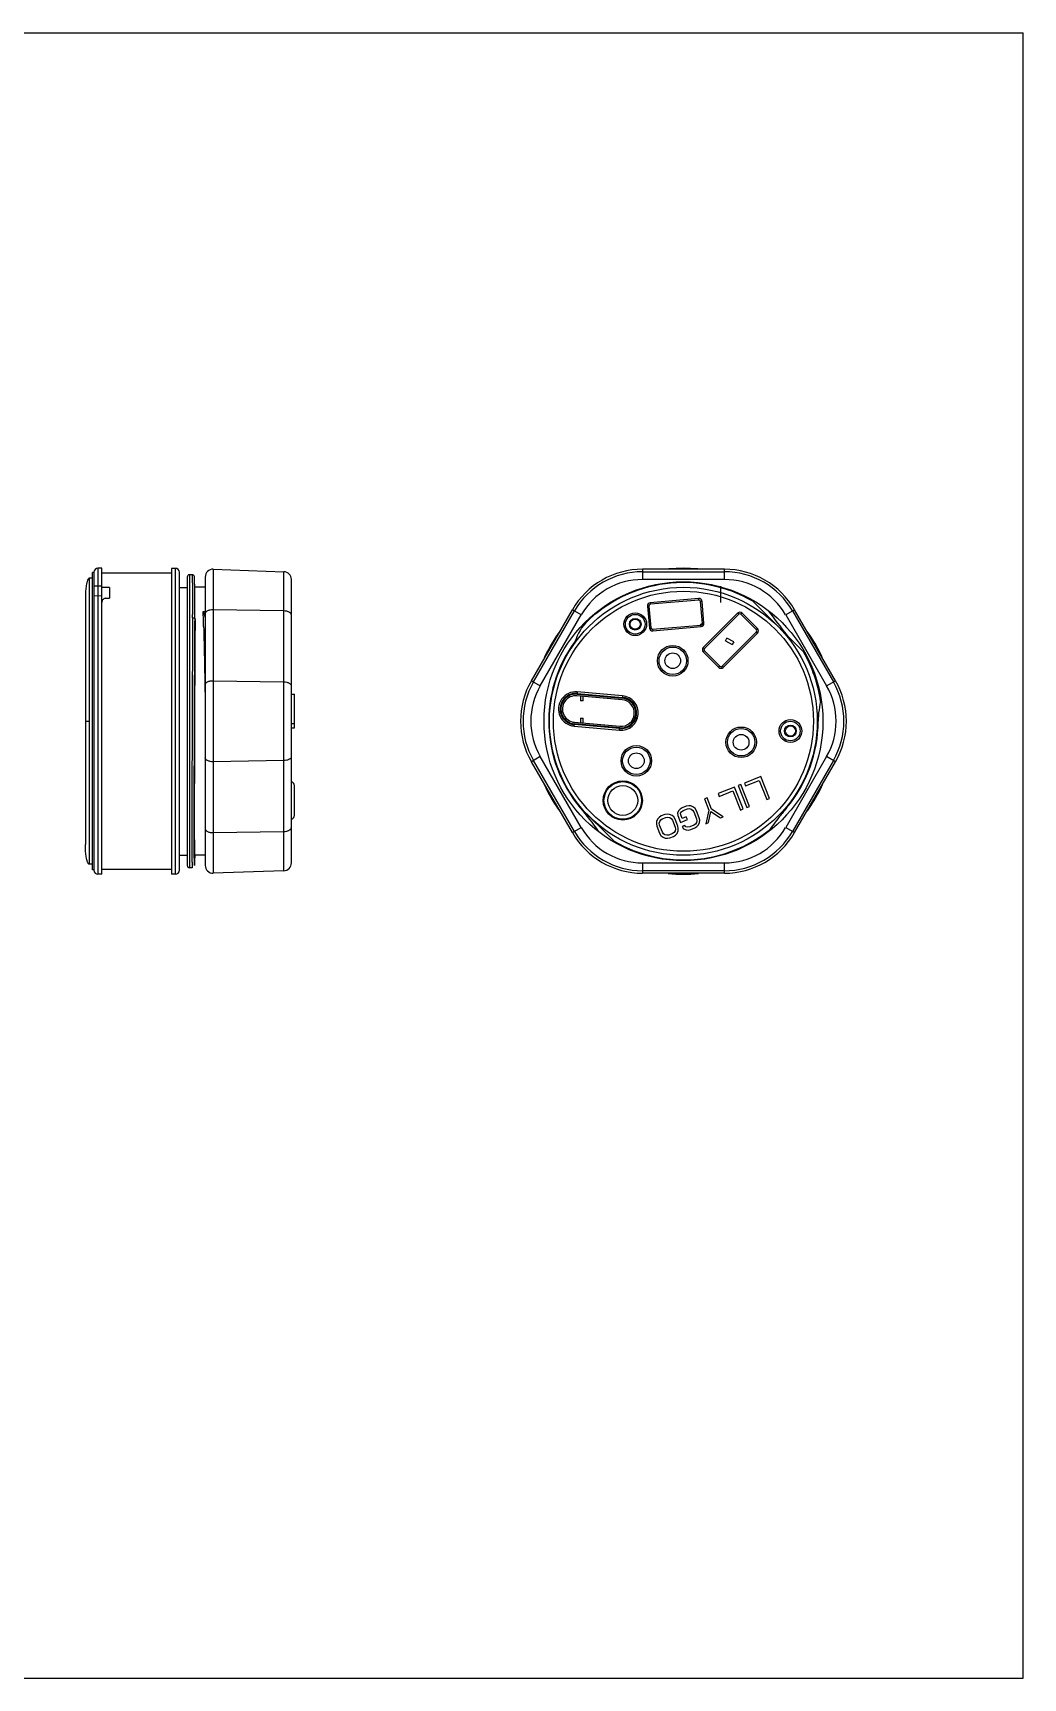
# Model space of a CAD drawing. Header units: millimetres. Extents: x 0 to 297, y 0 to 210.
# Drawn here: x 170.6 to 297, y 0 to 210 of the extents above; entities that cross this region are included whole.
import ezdxf

# ---------------------------------------------------------------- set-up
doc = ezdxf.new("R2010")
doc.units = ezdxf.units.MM
doc.header["$LTSCALE"] = 16.335
doc.layers.get('0').update_dxf_attribs({"linetype": 'CONTINUOUS'})

msp = doc.modelspace()

# ---------------------------------------------------------------- linework, layer by layer
at = {"color": 7, "linetype": 'Continuous'}
for p, q in [((0, 210), (297, 210)), ((297, 0), (297, 210)), ((178.165, 103.15), (178.165, 141.134)), ((178.365, 141.134), (178.165, 141.134)), ((178.365, 141.158), (178.365, 103.11)), ((178.865, 141.658), (178.865, 102.61)), ((179.365, 141.658), (178.865, 141.658)), ((179.365, 102.61), (179.365, 141.658)), ((188.265, 141.054), (179.365, 141.054)), ((188.265, 141.654), (188.265, 102.614)), ((188.765, 141.654), (188.265, 141.654)), ((188.765, 102.614), (188.765, 141.654)), ((189.265, 103.114), (189.265, 141.154)), ((190.565, 140.834), (190.565, 103.434)), ((190.897, 140.834), (190.565, 140.834)), ((193.6, 141.542), (193.6, 102.741)), ((193.6, 141.542), (202.6, 141.228)), ((202.6, 103.056), (202.6, 141.228)), ((248.406, 141.542), (248.406, 140.229)), ((258.859, 141.542), (248.406, 141.542)), ((248.406, 141.228), (258.859, 141.228)), ((258.859, 140.229), (258.859, 141.542)), ((177.765, 140.384), (177.765, 103.884)), ((178.165, 140.384), (177.765, 140.384)), ((179.365, 139.392), (178.365, 139.392)), ((180.365, 139.21), (179.365, 139.21)), ((180.365, 139.21), (180.365, 137.831)), ((189.265, 139.211), (190.265, 139.229)), ((190.265, 140.534), (190.265, 103.734)), ((192.565, 139.232), (191.227, 139.234)), ((192.565, 140.543), (192.565, 103.741)), ((203.565, 104.055), (203.565, 140.229)), ((258.859, 140.229), (248.406, 140.229)), ((258.375, 139.392), (258.375, 137.308)), ((177.265, 137.884), (177.265, 106.384)), ((178.365, 138.191), (179.365, 138.155)), ((179.865, 137.831), (180.365, 137.831)), ((249.231, 136.846), (249.032, 136.828)), ((249.032, 136.828), (249.276, 134.039)), ((249.231, 136.846), (249.475, 134.056)), ((255.572, 137.802), (249.395, 137.262)), ((249.395, 137.262), (249.413, 137.063)), ((255.589, 137.603), (249.413, 137.063)), ((255.589, 137.603), (255.572, 137.802)), ((256.005, 137.438), (255.806, 137.421)), ((256.05, 134.632), (255.806, 137.421)), ((256.249, 134.649), (256.005, 137.438)), ((262.485, 137.457), (268.947, 130.995)), ((190.965, 135.357), (190.962, 135.766)), ((191.265, 135.145), (191.262, 135.549)), ((191.265, 135.145), (191.265, 134.226)), ((192.309, 136.151), (192.565, 136.151)), ((202.6, 136.211), (193.6, 136.368)), ((234.217, 127.316), (239.444, 136.369)), ((234.49, 127.159), (239.717, 136.211)), ((235.356, 126.659), (240.582, 135.712)), ((240.582, 135.712), (239.444, 136.368)), ((242.574, 135.932), (242.755, 136.177)), ((249.692, 133.875), (255.868, 134.415)), ((255.886, 134.216), (255.868, 134.415)), ((256.05, 134.632), (256.249, 134.649)), ((256.168, 131.557), (260.552, 135.941)), ((260.693, 135.8), (256.309, 131.415)), ((260.693, 135.8), (260.552, 135.941)), ((261.117, 135.941), (260.976, 135.8)), ((262.956, 133.82), (260.976, 135.8)), ((261.117, 135.941), (263.097, 133.961)), ((267.821, 136.368), (266.683, 135.712)), ((266.683, 135.712), (271.909, 126.659)), ((267.548, 136.211), (272.775, 127.159)), ((273.047, 127.316), (267.821, 136.368)), ((191.245, 132.221), (191.249, 132.845)), ((191.249, 132.845), (191.251, 133.14)), ((191.257, 133.161), (191.251, 132.207)), ((191.265, 134.226), (191.257, 133.161)), ((249.276, 134.039), (249.475, 134.056)), ((249.692, 133.875), (249.709, 133.675)), ((249.709, 133.675), (255.886, 134.216)), ((258.572, 129.153), (262.956, 133.537)), ((263.097, 133.395), (258.713, 129.011)), ((258.983, 132.415), (259.183, 132.762)), ((258.983, 132.415), (259.849, 131.915)), ((260.049, 132.262), (259.183, 132.762)), ((262.956, 133.82), (263.097, 133.961)), ((263.097, 133.395), (262.956, 133.537)), ((191.236, 130.715), (191.245, 132.221)), ((256.168, 131.557), (256.309, 131.415)), ((256.309, 131.133), (256.168, 130.991)), ((258.147, 129.011), (256.168, 130.991)), ((256.309, 131.133), (258.289, 129.153)), ((260.049, 132.262), (259.849, 131.915)), ((258.147, 129.011), (258.289, 129.153)), ((258.572, 129.153), (258.713, 129.011)), ((191.214, 126.387), (191.217, 126.889)), ((191.214, 126.359), (191.214, 126.387)), ((191.222, 126.896), (191.219, 126.392)), ((191.219, 126.392), (191.219, 126.359)), ((192.526, 126.82), (192.565, 124.768)), ((193.6, 127.316), (202.6, 127.159)), ((234.218, 127.316), (235.356, 126.659)), ((271.909, 126.659), (273.047, 127.316)), ((190.904, 123.988), (190.902, 123.459)), ((203.565, 125.593), (203.965, 125.593)), ((203.965, 121.288), (203.965, 125.593)), ((245.806, 124.881), (240.029, 125.387)), ((240.046, 125.586), (245.824, 125.081)), ((240.072, 125.885), (240.055, 125.686)), ((240.055, 125.686), (245.833, 125.18)), ((245.85, 125.379), (240.072, 125.885)), ((240.475, 125.348), (240.475, 124.734)), ((240.825, 124.734), (240.475, 124.734)), ((240.641, 125.534), (240.825, 125.534)), ((240.825, 125.518), (240.825, 125.534)), ((240.825, 124.734), (240.825, 125.317)), ((245.85, 125.379), (245.833, 125.18)), ((177.265, 122.134), (177.765, 122.134)), ((203.965, 121.801), (203.565, 121.801)), ((245.493, 121.295), (239.715, 121.801)), ((239.732, 122), (245.51, 121.494)), ((240.475, 122.534), (240.475, 121.935)), ((240.475, 122.534), (240.825, 122.534)), ((240.825, 121.904), (240.825, 122.534)), ((190.892, 120.809), (190.89, 120.277)), ((203.565, 121.295), (203.965, 121.295)), ((203.565, 121.288), (203.965, 121.288)), ((239.689, 121.502), (239.706, 121.701)), ((239.689, 121.502), (245.467, 120.996)), ((245.484, 121.195), (239.706, 121.701)), ((245.467, 120.996), (245.484, 121.195)), ((191.181, 117.376), (191.183, 117.874)), ((191.183, 117.874), (191.183, 117.909)), ((191.188, 117.876), (191.186, 117.372)), ((191.188, 117.909), (191.188, 117.876)), ((235.356, 117.625), (234.218, 116.968)), ((240.582, 108.572), (235.356, 117.625)), ((271.909, 117.625), (266.683, 108.572)), ((273.048, 116.968), (271.909, 117.625)), ((202.6, 117.125), (193.6, 116.968)), ((239.444, 107.915), (234.217, 116.968)), ((239.717, 108.072), (234.49, 117.125)), ((272.775, 117.125), (267.548, 108.072)), ((267.821, 107.915), (273.047, 116.968)), ((191.173, 113.562), (191.173, 113.621)), ((191.173, 113.566), (191.173, 113.58)), ((191.173, 113.547), (191.173, 113.562)), ((191.173, 113.394), (191.173, 113.547)), ((191.178, 113.628), (191.178, 113.568)), ((191.178, 113.58), (191.178, 113.553)), ((191.178, 113.553), (191.178, 113.397)), ((203.965, 110.126), (203.965, 113.926)), ((260.152, 113.733), (258.059, 112.908)), ((261.253, 110.942), (260.152, 113.733)), ((260.966, 114.054), (260.617, 113.917)), ((260.617, 113.917), (261.718, 111.126)), ((262.067, 111.263), (260.966, 114.054)), ((263.524, 115.063), (261.431, 114.238)), ((261.431, 114.238), (261.572, 113.881)), ((261.572, 113.881), (263.316, 114.569)), ((263.316, 114.569), (264.276, 112.135)), ((264.625, 112.272), (263.524, 115.063)), ((191.169, 111.109), (191.17, 111.416)), ((191.17, 111.935), (191.171, 112.062)), ((191.17, 111.861), (191.17, 111.935)), ((191.17, 111.416), (191.17, 111.861)), ((191.171, 112.252), (191.172, 112.921)), ((191.171, 112.238), (191.171, 112.252)), ((191.171, 112.122), (191.171, 112.237)), ((191.171, 112.062), (191.171, 112.122)), ((191.172, 113.299), (191.173, 113.394)), ((191.172, 113.114), (191.172, 113.299)), ((191.172, 112.921), (191.172, 113.114)), ((191.177, 112.223), (191.176, 112.117)), ((191.176, 112.117), (191.176, 112.061)), ((191.176, 112.061), (191.176, 111.887)), ((191.176, 111.887), (191.176, 111.876)), ((191.176, 111.875), (191.176, 111.107)), ((191.178, 113.112), (191.177, 112.223)), ((191.178, 113.397), (191.178, 113.3)), ((191.178, 113.3), (191.178, 113.112)), ((253.989, 111.303), (253.466, 111.096)), ((254.303, 111.358), (253.989, 111.303)), ((254.583, 111.331), (254.303, 111.358)), ((254.909, 111.185), (254.583, 111.331)), ((256.664, 112.357), (256.315, 112.22)), ((256.315, 112.22), (256.877, 110.795)), ((257.226, 110.932), (256.664, 112.357)), ((258.059, 112.908), (258.199, 112.551)), ((258.199, 112.551), (259.944, 113.239)), ((259.944, 113.239), (260.904, 110.805)), ((264.276, 112.135), (264.625, 112.272)), ((244.764, 106.811), (240.368, 111.208)), ((250.199, 109.328), (250.177, 109.044)), ((250.338, 109.657), (250.199, 109.328)), ((250.524, 109.867), (250.338, 109.657)), ((250.791, 110.042), (250.524, 109.867)), ((250.549, 109.123), (250.595, 109.347)), ((250.595, 109.347), (250.723, 109.534)), ((250.723, 109.534), (250.932, 109.685)), ((251.256, 110.225), (250.791, 110.042)), ((250.932, 109.685), (251.397, 109.869)), ((251.57, 110.28), (251.256, 110.225)), ((251.397, 109.869), (251.653, 109.901)), ((251.85, 110.253), (251.57, 110.28)), ((251.653, 109.901), (251.874, 109.851)), ((252.176, 110.107), (251.85, 110.253)), ((251.874, 109.851), (252.061, 109.719)), ((252.061, 109.719), (252.212, 109.504)), ((252.386, 109.916), (252.176, 110.107)), ((252.212, 109.504), (252.564, 108.613)), ((252.561, 109.642), (252.386, 109.916)), ((252.913, 108.751), (252.561, 109.642)), ((253.013, 110.712), (252.874, 110.383)), ((252.874, 110.383), (252.909, 110.122)), ((252.909, 110.122), (253.261, 109.231)), ((253.198, 110.922), (253.013, 110.712)), ((253.466, 111.096), (253.198, 110.922)), ((253.261, 109.231), (254.133, 109.575)), ((253.269, 110.401), (253.397, 110.589)), ((253.282, 110.2), (253.269, 110.401)), ((253.469, 109.725), (253.282, 110.2)), ((253.397, 110.589), (253.606, 110.74)), ((253.992, 109.932), (253.469, 109.725)), ((253.606, 110.74), (254.129, 110.946)), ((254.133, 109.575), (253.992, 109.932)), ((254.129, 110.946), (254.385, 110.979)), ((254.385, 110.979), (254.607, 110.929)), ((254.607, 110.929), (254.793, 110.796)), ((254.793, 110.796), (254.945, 110.582)), ((255.119, 110.993), (254.909, 111.185)), ((254.945, 110.582), (255.296, 109.691)), ((255.294, 110.719), (255.119, 110.993)), ((255.286, 109.207), (255.158, 109.019)), ((255.332, 109.431), (255.286, 109.207)), ((255.645, 109.829), (255.294, 110.719)), ((255.296, 109.691), (255.332, 109.431)), ((255.543, 108.896), (255.682, 109.226)), ((255.704, 109.509), (255.645, 109.829)), ((255.682, 109.226), (255.704, 109.509)), ((256.877, 110.795), (256.485, 109.062)), ((256.834, 109.2), (257.145, 110.626)), ((257.145, 110.626), (258.346, 109.796)), ((258.694, 109.933), (257.226, 110.932)), ((258.346, 109.796), (258.694, 109.933)), ((260.904, 110.805), (261.253, 110.942)), ((261.718, 111.126), (262.067, 111.263)), ((193.6, 107.915), (202.6, 108.072)), ((239.444, 107.915), (240.582, 108.572)), ((250.177, 109.044), (250.236, 108.725)), ((250.236, 108.725), (250.587, 107.834)), ((250.584, 108.862), (250.549, 109.123)), ((250.936, 107.971), (250.584, 108.862)), ((250.587, 107.834), (250.762, 107.56)), ((250.762, 107.56), (250.972, 107.368)), ((251.087, 107.757), (250.936, 107.971)), ((250.972, 107.368), (251.298, 107.222)), ((251.274, 107.625), (251.087, 107.757)), ((251.495, 107.575), (251.274, 107.625)), ((251.298, 107.222), (251.578, 107.195)), ((251.751, 107.607), (251.495, 107.575)), ((251.578, 107.195), (251.892, 107.251)), ((252.216, 107.79), (251.751, 107.607)), ((251.892, 107.251), (252.357, 107.434)), ((252.426, 107.942), (252.216, 107.79)), ((252.357, 107.434), (252.624, 107.608)), ((252.553, 108.129), (252.426, 107.942)), ((252.599, 108.353), (252.553, 108.129)), ((252.564, 108.613), (252.599, 108.353)), ((252.624, 107.608), (252.81, 107.819)), ((252.81, 107.819), (252.949, 108.148)), ((252.971, 108.431), (252.913, 108.751)), ((252.949, 108.148), (252.971, 108.431)), ((253.82, 108.835), (253.471, 108.697)), ((253.471, 108.697), (253.647, 108.423)), ((253.647, 108.423), (253.973, 108.277)), ((253.949, 108.679), (253.82, 108.835)), ((254.17, 108.629), (253.949, 108.679)), ((253.973, 108.277), (254.252, 108.25)), ((254.426, 108.662), (254.17, 108.629)), ((254.252, 108.25), (254.566, 108.305)), ((254.949, 108.868), (254.426, 108.662)), ((254.566, 108.305), (255.09, 108.512)), ((255.158, 109.019), (254.949, 108.868)), ((255.09, 108.512), (255.357, 108.686)), ((255.357, 108.686), (255.543, 108.896)), ((256.485, 109.062), (256.834, 109.2)), ((266.683, 108.572), (267.821, 107.915)), ((189.265, 105.057), (190.265, 105.039)), ((192.565, 105.036), (191.202, 105.034)), ((178.165, 103.884), (177.765, 103.884)), ((178.365, 103.15), (178.165, 103.15)), ((188.265, 103.214), (179.365, 103.214)), ((190.897, 103.434), (190.565, 103.434)), ((202.6, 103.056), (193.6, 102.741)), ((248.406, 104.055), (248.406, 102.741)), ((248.406, 104.055), (258.859, 104.055)), ((258.859, 103.056), (248.406, 103.056)), ((258.859, 102.741), (258.859, 104.055)), ((179.365, 102.61), (178.865, 102.61)), ((188.765, 102.614), (188.265, 102.614)), ((258.859, 102.741), (248.406, 102.741)), ((0, 0), (297, 0))]:
    msp.add_line(p, q, dxfattribs=at)
for centre, radius in [((253.633, 122.142), 17.8), ((253.625, 122.134), 17.1), ((253.625, 122.134), 16.6), ((247.476, 134.522), 1.45), ((247.476, 134.522), 1.25), ((247.476, 134.522), 0.75), ((247.476, 134.522), 0.65), ((252.262, 129.86), 1.95), ((252.262, 129.86), 1.75), ((252.262, 129.86), 1), ((267.286, 120.89), 1.45), ((267.286, 120.89), 1.25), ((260.997, 119.451), 1.95), ((260.997, 119.451), 1.75), ((260.997, 119.451), 1), ((267.286, 120.89), 0.75), ((267.286, 120.89), 0.65), ((247.615, 117.091), 1.95), ((247.615, 117.091), 1.75), ((247.615, 117.091), 1), ((245.886, 112.026), 2.5), ((245.886, 112.026), 2.4), ((245.886, 112.026), 1.9)]:
    msp.add_circle(centre, radius, dxfattribs=at)
for centre, radius, start, end in [((178.865, 141.158), 0.5, 90, 180), ((188.765, 141.154), 0.5, 0, 90), ((190.565, 140.534), 0.3, 90, 180), ((193.565, 140.543), 1, 88, 180), ((202.565, 140.229), 1, 0, 88), ((248.406, 131.194), 10.348, 90, 150), ((248.406, 131.194), 10.034, 90, 150), ((253.625, 122.134), 19.524, 84.57787, 95.42213), ((253.625, 122.134), 19.52, 84.61602, 95.27015), ((258.859, 131.194), 10.348, 30, 90), ((258.859, 131.194), 10.034, 30, 90), ((248.406, 131.194), 9.034, 90, 150), ((253.624, 122.139), 17.695, 59.94999, 135.00933), ((258.859, 131.194), 9.034, 30, 90), ((249.43, 136.863), 0.4, 95.00002, 185.00002), ((249.43, 136.863), 0.2, 95.00002, 185.00002), ((255.607, 137.404), 0.4, 5.00002, 95.00002), ((255.607, 137.404), 0.2, 5.00002, 95.00002), ((3503.77, 112.107), 3312.887, 179.597898, 179.749522), ((-72.769, 127.477), 265.219, 1.45768, 1.87399), ((193.565, 134.37), 1.999, 88.99982, 90.0001), ((256.641, 133.528), 1.25, 118.17687, 135), ((255.851, 134.614), 0.2, 275.00002, 5.00002), ((255.851, 134.614), 0.4, 275.00002, 5.00002), ((260.834, 135.658), 0.4, 45, 135), ((260.834, 135.658), 0.2, 45, 135), ((253.625, 122.134), 19.52, 144.90698, 156.32956), ((253.625, 122.134), 19.524, 143.59093, 155.19363), ((249.674, 134.074), 0.4, 185.00002, 275.00002), ((249.674, 134.074), 0.2, 185.00002, 275.00002), ((262.814, 133.678), 0.2, 315, 45), ((262.814, 133.678), 0.4, 315, 45), ((253.634, 122.142), 17.199, 39.03528, 40.00237), ((253.625, 122.134), 19.524, 25.21284, 35.98702), ((253.625, 122.134), 19.52, 24.69028, 34.63528), ((253.632, 122.142), 17.2, 144.07333, 220.00034), ((256.45, 131.274), 0.4, 135, 225), ((256.45, 131.274), 0.2, 135, 225), ((253.625, 122.133), 17.699, 8.26885, 30.04131), ((258.43, 129.294), 0.4, 225, 315), ((258.43, 129.294), 0.2, 225, 315), ((193.565, 125.317), 1.999, 88.99982, 90.0001), ((243.18, 122.142), 10.348, 150, 210), ((243.18, 122.142), 10.034, 150, 210), ((243.18, 122.142), 9.034, 150, 210), ((264.086, 122.142), 9.034, 330, 30), ((264.086, 122.142), 10.034, 330, 30), ((264.086, 122.142), 10.348, 330, 30), ((239.88, 123.693), 2.2, 85.00002, 265.00002), ((239.88, 123.693), 2, 85.00002, 265.00002), ((239.88, 123.693), 1.9, 85.00002, 265.00002), ((239.88, 123.693), 1.7, 85.00002, 265.00002), ((245.658, 123.188), 2.2, 265.00002, 85.00002), ((245.658, 123.188), 2, 265.00002, 85.00002), ((245.658, 123.188), 1.9, 265.00002, 85.00002), ((245.658, 123.188), 1.7, 265.00002, 85.00002), ((253.638, 122.139), 17.194, 319.99391, 0.00793), ((193.565, 118.967), 1.999, 269.9999, 271.00018), ((203.465, 113.926), 0.5, 0, 78.40889), ((253.625, 122.134), 19.52, 203.40999, 215.33082), ((253.625, 122.134), 19.524, 204.38357, 216.04438), ((253.161, 119.577), 11.044, 213.13666, 213.61294), ((253.625, 122.134), 19.524, 324.21584, 335.29425), ((253.625, 122.134), 19.52, 325.08125, 336.23436), ((253.161, 119.577), 12.04, 216.12844, 216.72926), ((203.465, 110.126), 0.5, 281.59111, 360), ((251.277, 121.019), 12.04, 248.39423, 248.9793), ((251.277, 121.019), 11.044, 251.51055, 251.9884), ((193.565, 109.914), 1.999, 269.9999, 271.00018), ((248.406, 113.089), 10.348, 210, 270), ((248.406, 113.089), 10.034, 210, 270), ((248.406, 113.089), 9.034, 210, 270), ((253.625, 122.133), 17.699, 239.95899, 308.88783), ((258.859, 113.089), 9.034, 270, 330), ((258.859, 113.089), 10.034, 270, 330), ((258.859, 113.089), 10.348, 270, 330), ((178.865, 103.11), 0.5, 180, 270), ((188.765, 103.114), 0.5, 270, 360), ((190.565, 103.734), 0.3, 180, 270), ((193.565, 103.741), 1, 180, 272), ((202.565, 104.055), 1, 272, 360), ((253.625, 122.134), 19.52, 264.28737, 275.61414), ((253.625, 122.134), 19.524, 264.4193, 275.58151)]:
    msp.add_arc(centre, radius, start, end, dxfattribs=at)
for points, knots in [([(191.227, 139.237), (191.225, 139.342), (191.223, 139.536), (191.219, 139.807), (191.215, 140.036), (191.211, 140.222), (191.207, 140.351), (191.205, 140.433), (191.203, 140.48), (191.201, 140.519), (191.197, 140.568), (191.18, 140.655), (191.115, 140.755), (191.006, 140.821), (190.933, 140.834), (190.897, 140.834)], [0, 0, 0, 0, 0.1770558, 0.3305479, 0.4601666, 0.5657186, 0.6472373, 0.6791491, 0.7054669, 0.7269244, 0.7462866, 0.7876391, 0.877296, 0.9378999, 1, 1, 1, 1]), ([(190.897, 140.834), (190.897, 140.834), (190.898, 140.832), (190.899, 140.828), (190.899, 140.821), (190.9, 140.813), (190.901, 140.801), (190.902, 140.78), (190.904, 140.748), (190.905, 140.701), (190.907, 140.644), (190.909, 140.577), (190.911, 140.499), (190.913, 140.412), (190.915, 140.275), (190.919, 140.078), (190.923, 139.813), (190.927, 139.508), (190.931, 139.165), (190.935, 138.784), (190.94, 138.366), (190.946, 137.737), (190.953, 136.867), (190.959, 136.147), (190.962, 135.766)], [0, 0, 0, 0, 0.0003017, 0.0010862, 0.0023758, 0.0041741, 0.0064822, 0.0093008, 0.0164693, 0.0256762, 0.036915, 0.0501792, 0.0654617, 0.0827558, 0.1020535, 0.1466104, 0.199028, 0.2591987, 0.326985, 0.4022282, 0.4847668, 0.5744211, 0.7743082, 1, 1, 1, 1]), ([(177.765, 140.384), (177.751, 140.384), (177.726, 140.38), (177.696, 140.359), (177.672, 140.336), (177.642, 140.303), (177.611, 140.255), (177.569, 140.172), (177.524, 140.059), (177.48, 139.916), (177.442, 139.767), (177.398, 139.559), (177.354, 139.288), (177.314, 138.954), (177.286, 138.607), (177.269, 138.249), (177.265, 138.007), (177.265, 137.884)], [0, 0, 0, 0, 0.0152462, 0.0282195, 0.0408811, 0.0535525, 0.0793113, 0.1058513, 0.160788, 0.2178813, 0.2767072, 0.3370145, 0.4613337, 0.5899933, 0.722631, 0.8591914, 1, 1, 1, 1]), ([(191.262, 135.55), (191.256, 136.255), (191.246, 137.485), (191.234, 138.714), (191.227, 139.237)], [0, 0, 0, 0, 0.574052, 1, 1, 1, 1]), ([(179.865, 137.831), (179.815, 137.831), (179.712, 137.815), (179.573, 137.743), (179.46, 137.63), (179.384, 137.481), (179.365, 137.368), (179.365, 137.308)], [0, 0, 0, 0, 0.1877162, 0.3818887, 0.5792554, 0.7758815, 1, 1, 1, 1]), ([(190.965, 135.357), (191.004, 135.357), (191.079, 135.346), (191.177, 135.302), (191.246, 135.233), (191.265, 135.173), (191.265, 135.145)], [0, 0, 0, 0, 0.2885533, 0.5567191, 0.7926829, 1, 1, 1, 1]), ([(191.251, 133.14), (191.252, 133.314), (191.257, 133.983), (191.261, 134.651), (191.265, 135.145)], [0, 0, 0, 0, 0.2615933, 1, 1, 1, 1]), ([(192.309, 136.151), (192.361, 136.024), (192.472, 135.734), (192.539, 135.43), (192.565, 135.258)], [0, 0, 0, 0, 0.4410754, 1, 1, 1, 1]), ([(193.565, 136.369), (193.437, 136.369), (193.248, 136.351), (193.013, 136.289), (192.861, 136.229), (192.736, 136.154), (192.641, 136.068), (192.58, 135.972), (192.565, 135.902), (192.565, 135.869)], [0, 0, 0, 0, 0.318216, 0.4662501, 0.6017856, 0.7222762, 0.826958, 0.9177649, 1, 1, 1, 1]), ([(203.565, 135.712), (203.565, 135.744), (203.551, 135.812), (203.493, 135.906), (203.401, 135.991), (203.281, 136.065), (203.135, 136.126), (202.908, 136.189), (202.725, 136.209), (202.6, 136.211)], [0, 0, 0, 0, 0.0827459, 0.1737756, 0.2783141, 0.398389, 0.533424, 0.681103, 1, 1, 1, 1]), ([(192.365, 134.224), (192.379, 133.682), (192.406, 132.54), (192.447, 130.753), (192.487, 128.828), (192.513, 127.501), (192.526, 126.82)], [0, 0, 0, 0, 0.2198839, 0.4625002, 0.7239378, 1, 1, 1, 1]), ([(191.217, 126.889), (191.218, 127.218), (191.224, 128.493), (191.231, 129.768), (191.236, 130.715)], [0, 0, 0, 0, 0.257828, 1, 1, 1, 1]), ([(191.242, 130.715), (191.24, 130.409), (191.233, 129.136), (191.226, 127.864), (191.222, 126.896)], [0, 0, 0, 0, 0.2397626, 1, 1, 1, 1]), ([(191.251, 132.207), (191.25, 132.085), (191.247, 131.588), (191.244, 131.091), (191.242, 130.715)], [0, 0, 0, 0, 0.2435701, 1, 1, 1, 1]), ([(190.915, 126.59), (190.914, 126.375), (190.91, 125.508), (190.906, 124.641), (190.904, 123.988)], [0, 0, 0, 0, 0.24757, 1, 1, 1, 1]), ([(191.219, 126.367), (191.216, 125.667), (191.204, 122.845), (191.194, 120.023), (191.188, 117.901)], [0, 0, 0, 0, 0.2480317, 1, 1, 1, 1]), ([(191.202, 123.386), (191.203, 123.636), (191.207, 124.628), (191.211, 125.62), (191.214, 126.362)], [0, 0, 0, 0, 0.2521119, 1, 1, 1, 1]), ([(192.565, 126.816), (192.565, 126.849), (192.58, 126.92), (192.641, 127.015), (192.736, 127.101), (192.861, 127.176), (193.013, 127.237), (193.248, 127.299), (193.437, 127.316), (193.565, 127.316)], [0, 0, 0, 0, 0.0822351, 0.173042, 0.2777238, 0.3982144, 0.5337499, 0.681784, 1, 1, 1, 1]), ([(202.6, 127.159), (202.725, 127.157), (202.908, 127.137), (203.135, 127.074), (203.281, 127.012), (203.401, 126.939), (203.493, 126.854), (203.551, 126.76), (203.565, 126.691), (203.565, 126.659)], [0, 0, 0, 0, 0.318897, 0.466576, 0.601611, 0.7216859, 0.8262244, 0.9172541, 1, 1, 1, 1]), ([(190.902, 123.459), (190.901, 123.238), (190.897, 122.355), (190.894, 121.471), (190.892, 120.809)], [0, 0, 0, 0, 0.2498434, 1, 1, 1, 1]), ([(191.192, 120.882), (191.193, 121.09), (191.196, 121.925), (191.199, 122.76), (191.202, 123.386)], [0, 0, 0, 0, 0.2498552, 1, 1, 1, 1]), ([(190.89, 120.277), (190.89, 120.058), (190.887, 119.188), (190.884, 118.319), (190.882, 117.669)], [0, 0, 0, 0, 0.2521275, 1, 1, 1, 1]), ([(191.183, 117.899), (191.184, 118.145), (191.186, 119.139), (191.19, 120.134), (191.192, 120.882)], [0, 0, 0, 0, 0.2474611, 1, 1, 1, 1]), ([(190.882, 117.669), (190.88, 116.688), (190.876, 115.241), (190.873, 113.347), (190.871, 112.011), (190.869, 110.745), (190.869, 109.558), (190.868, 108.457), (190.869, 107.451), (190.87, 106.546), (190.872, 105.858), (190.874, 105.363), (190.875, 105.035), (190.876, 104.737), (190.878, 104.468), (190.88, 104.23), (190.882, 104.023), (190.884, 103.87), (190.885, 103.763), (190.886, 103.694), (190.887, 103.634), (190.889, 103.582), (190.89, 103.538), (190.891, 103.501), (190.892, 103.476), (190.893, 103.46), (190.894, 103.451), (190.895, 103.444), (190.895, 103.439), (190.896, 103.436), (190.896, 103.434), (190.897, 103.434)], [0, 0, 0, 0, 0.2067255, 0.3050518, 0.3991084, 0.488244, 0.5718448, 0.6493337, 0.7201743, 0.7838802, 0.8400092, 0.8651104, 0.8881752, 0.909166, 0.9280467, 0.9447823, 0.9593459, 0.9717132, 0.9770657, 0.9818607, 0.9860965, 0.9897717, 0.992885, 0.995435, 0.9974203, 0.998201, 0.9988402, 0.9993383, 0.9996957, 0.9999137, 1, 1, 1, 1]), ([(203.565, 117.625), (203.565, 117.592), (203.551, 117.524), (203.493, 117.43), (203.401, 117.345), (203.281, 117.271), (203.135, 117.21), (202.908, 117.147), (202.725, 117.127), (202.6, 117.125)], [0, 0, 0, 0, 0.0827459, 0.1737756, 0.2783141, 0.398389, 0.533424, 0.681103, 1, 1, 1, 1]), ([(191.173, 113.621), (191.173, 113.923), (191.176, 115.175), (191.179, 116.426), (191.181, 117.376)], [0, 0, 0, 0, 0.2416081, 1, 1, 1, 1]), ([(191.186, 117.372), (191.186, 117.049), (191.182, 115.801), (191.18, 114.553), (191.178, 113.628)], [0, 0, 0, 0, 0.2590522, 1, 1, 1, 1]), ([(193.565, 116.968), (193.437, 116.968), (193.248, 116.985), (193.013, 117.047), (192.861, 117.108), (192.736, 117.182), (192.641, 117.268), (192.58, 117.364), (192.565, 117.434), (192.565, 117.468)], [0, 0, 0, 0, 0.318216, 0.4662501, 0.6017856, 0.7222762, 0.826958, 0.9177649, 1, 1, 1, 1]), ([(191.177, 104.999), (191.172, 105.83), (191.168, 107.867), (191.168, 109.904), (191.169, 111.109)], [0, 0, 0, 0, 0.4082482, 1, 1, 1, 1]), ([(191.176, 111.107), (191.176, 110.891), (191.175, 110.088), (191.175, 109.285), (191.176, 108.699)], [0, 0, 0, 0, 0.2693723, 1, 1, 1, 1]), ([(191.176, 108.699), (191.176, 108.421), (191.177, 107.898), (191.178, 107.265), (191.18, 106.81), (191.181, 106.508), (191.183, 106.233), (191.184, 105.986), (191.186, 105.766), (191.188, 105.576), (191.189, 105.435), (191.191, 105.336), (191.192, 105.274), (191.193, 105.218), (191.194, 105.17), (191.195, 105.129), (191.196, 105.096), (191.198, 105.07), (191.199, 105.053), (191.199, 105.043), (191.2, 105.038), (191.201, 105.036), (191.201, 105.034), (191.202, 105.034)], [0, 0, 0, 0, 0.2276135, 0.4281881, 0.517885, 0.6003152, 0.6753381, 0.7428146, 0.8026294, 0.8546863, 0.8988904, 0.91802, 0.9351584, 0.9502998, 0.9634381, 0.9745676, 0.9836827, 0.990778, 0.9958522, 0.9976325, 0.9989102, 0.99969, 1, 1, 1, 1]), ([(192.565, 108.415), (192.565, 108.382), (192.58, 108.312), (192.641, 108.216), (192.736, 108.13), (192.861, 108.055), (193.013, 107.994), (193.248, 107.933), (193.437, 107.915), (193.565, 107.915)], [0, 0, 0, 0, 0.0822351, 0.173042, 0.2777238, 0.3982144, 0.5337499, 0.681784, 1, 1, 1, 1]), ([(202.6, 108.072), (202.725, 108.075), (202.908, 108.094), (203.135, 108.158), (203.281, 108.219), (203.401, 108.293), (203.493, 108.377), (203.551, 108.471), (203.565, 108.54), (203.565, 108.572)], [0, 0, 0, 0, 0.318897, 0.466576, 0.601611, 0.7216859, 0.8262244, 0.9172541, 1, 1, 1, 1]), ([(177.765, 103.884), (177.751, 103.884), (177.726, 103.889), (177.696, 103.909), (177.672, 103.932), (177.642, 103.965), (177.611, 104.013), (177.569, 104.097), (177.524, 104.209), (177.48, 104.352), (177.442, 104.501), (177.398, 104.71), (177.354, 104.98), (177.314, 105.314), (177.286, 105.661), (177.269, 106.019), (177.265, 106.261), (177.265, 106.384)], [0, 0, 0, 0, 0.0152462, 0.0282195, 0.0408811, 0.0535525, 0.0793113, 0.1058513, 0.160788, 0.2178813, 0.2767072, 0.3370145, 0.4613337, 0.5899933, 0.722631, 0.8591914, 1, 1, 1, 1]), ([(191.226, 105.009), (191.224, 104.824), (191.22, 104.567), (191.215, 104.249), (191.211, 104.069), (191.208, 103.944), (191.205, 103.863), (191.204, 103.818), (191.202, 103.783), (191.201, 103.759), (191.199, 103.746), (191.198, 103.739), (191.198, 103.736), (191.197, 103.732), (191.195, 103.735), (191.195, 103.738), (191.194, 103.745), (191.193, 103.758), (191.192, 103.781), (191.191, 103.815), (191.189, 103.86), (191.187, 103.94), (191.185, 104.064), (191.183, 104.243), (191.18, 104.461), (191.178, 104.717), (191.177, 104.901), (191.177, 104.999)], [0, 0, 0, 0, 0.2176996, 0.3038997, 0.374732, 0.4300455, 0.4518493, 0.4697337, 0.4836866, 0.4937012, 0.4972332, 0.4997841, 0.5013606, 0.5020007, 0.5025312, 0.5039807, 0.5064034, 0.5098073, 0.5195681, 0.5332664, 0.5508937, 0.5724395, 0.627243, 0.6975771, 0.7832766, 0.8841523, 1, 1, 1, 1])]:
    msp.add_open_spline(points, degree=3, knots=knots, dxfattribs=at)
for points in [[(241.109, 134.65), (240.376, 133.915), (240.027, 132.919), (239.619, 131.914)], [(264.51, 136.178), (265.253, 135.169), (266.002, 134.159), (266.809, 133.198)], [(271.173, 125.034), (271.005, 124.078), (270.833, 123.113), (270.833, 122.142)], [(240.457, 111.086), (241.262, 110.125), (242.009, 109.117), (242.754, 108.108)], [(265.874, 109.922), (265.41, 109.324), (264.96, 108.715), (264.511, 108.107)], [(266.809, 111.086), (266.489, 110.705), (266.178, 110.316), (265.874, 109.922)]]:
    msp.add_open_spline(points, degree=3, dxfattribs=at)

doc.saveas('drawing.dxf')
